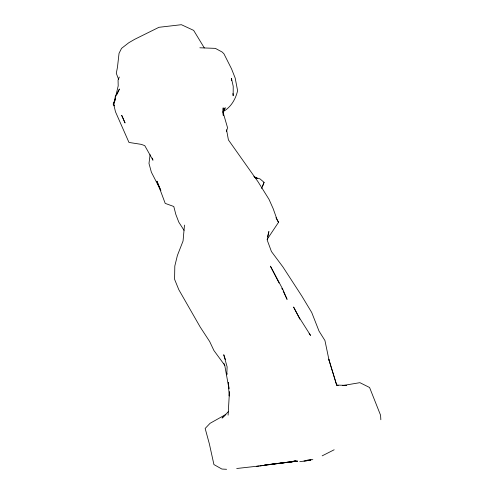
<?xml version="1.0" encoding="UTF-8"?>
<svg xmlns="http://www.w3.org/2000/svg" width="494" height="494" viewBox="0 0 494 494"><rect width="100%" height="100%" fill="white"/><g stroke="black" fill="none" stroke-linecap="round" stroke-linejoin="round"><path stroke-width="0.74" d="M223.029 110.576L223.158 107.84L223.276 115.417L223.022 112.638M152.257 158.099L152.967 160.21L144.754 145.625L141.191 144.347L128.977 142.439L115.497 111.817L113.651 104.259L115.059 99.238L115.176 96.886L119.443 89.019L116.973 94.416M228.098 415.145L229.457 391.791L229.222 396.009L228.284 382.529L228.463 383.955M184.484 225.103L183.058 240.992L177.383 255.497L174.808 266.044L174.58 279.301L178.797 289.663L200.194 327.022L209.672 341.533L213.896 350.481L224.751 365.301L228.988 388.84M226.95 373.291L226.765 374.816L227.123 366.919L223.757 354.735L225.412 359.546M150.09 154.659L148.984 163.471L151.386 172.239L160.896 190.665M115.059 99.238L115.411 97.75M115.757 96.262L118.202 85.845L118.06 80.164L119.307 77.027M267.575 236.533L268.89 231.507L267.26 240.208L271.428 251.52L282.932 266.951L301.772 295.968L311.72 312.492L319.031 331.097L324.941 340.533L329.035 360.169L336.686 385.092L346.671 385.357L344.546 385.573M226.499 131.355L227.561 127.773L222.961 111.947M115.46 99.226L113.651 104.259L114.447 105.525M115.392 98.448L113.157 104.166L114.386 105.883M261.659 188.517L264.08 182.354L259.992 178.89L254.404 177.179M262.61 186.022L264.08 182.354M223.022 112.255L225.239 107.748L222.893 111.465M267.063 239.491L278.53 222.306L277.128 219.768L273.194 208.715L269.014 199.348L258.152 181.934L228.413 139.907L226.548 129.78M228.259 411.743L222.065 418.066L225.949 414.392L210.086 423.296L205.158 428.452L209.363 443.884L213.927 464.564L221.88 469.047L226.579 469.3M223.078 111.638C230.957 107.254 235.57 99.275 237.614 90.742L235.181 78.046L231.538 68.845L223.936 53.79L222.17 52.043L215.372 48.369L199.86 47.788M322.174 455.845L334.154 449.781M293.992 461.05L295.486 460.921L291.114 461.649L295.579 461.174M259.844 465.935L275.646 463.65M342.601 385.567L359.898 382.671L369.58 387.5L380.578 415.244L380.843 419.739M236.712 468.503L258.85 466.015M299.778 461.692L310.967 460.13L304.008 461.093L309.886 459.519L312.844 459.704M256.732 466.317L297.209 461.118M277.153 463.465L283.951 462.631M285.464 462.452L287.73 462.174M289.243 461.989L296.042 461.155M271.126 464.372L297.493 461.149L283.34 462.755M264.315 465.033L296.456 461.18M336.266 384.863L338.267 385.586M255.583 177.896L257.565 178.686L253.811 176.259M309.145 333.685L310.559 335.401L298.975 317.105L293.584 307.027L299.889 319.173M184.046 230.352L178.785 222.127L175.821 214.402L173.789 206.492L165.2 203.38L156.925 181.174L160.383 189.313M204.306 47.906L193.648 30.381L181.391 24.7L158.951 27.3L134.634 39.347L128.823 42.719L121.543 48.369L119.042 53.34L117.461 67.27L116.3 73.34L118.646 79.454M275.955 217.65L278.53 222.306M279.061 283.006L270.416 266.155L282.796 289.317L287.088 299.383L283.192 291.108M281.827 288.397L282.525 289.75M223.807 363.201L224.751 365.301L224.474 364.677M336.686 385.092L328.751 359.169L329.035 360.169M228.642 385.382L229.006 388.228M231.674 80.664L231.451 78.398L233.224 86.339L233.156 95.762L232.933 93.496M125.013 122.864L121.734 115.423L125.013 122.864"/></g></svg>
